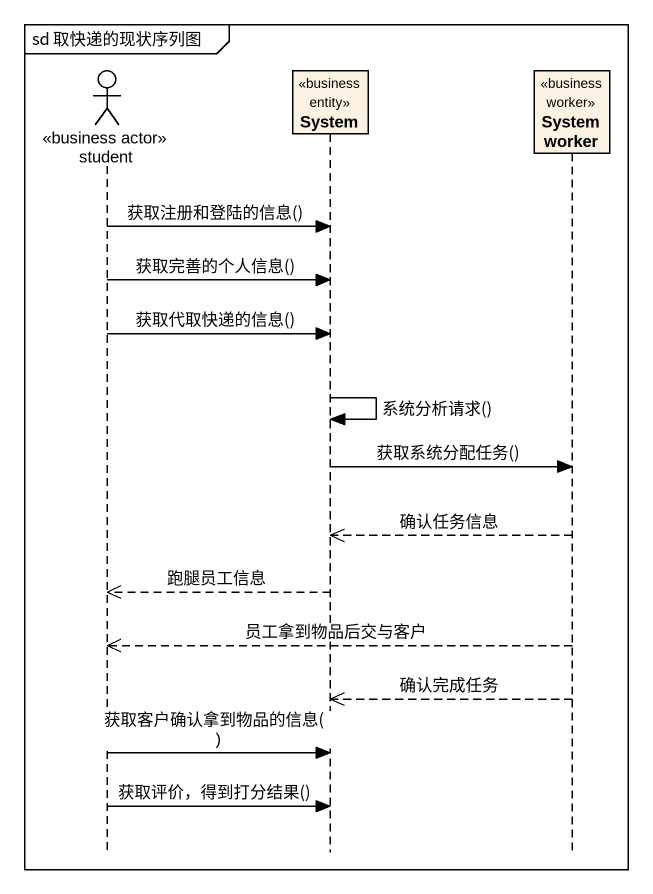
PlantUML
@startuml
mainframe sd 取快递的现状序列图
hide footbox
actor student <<business actor>>
participant System <<business entity>>
participant Systemworker <<business worker>>

student -> System : 获取注册和登陆的信息()
student -> System : 获取完善的个人信息()
student -> System : 获取代取快递的信息()
System -> System : 系统分析请求()
System -> Systemworker : 获取系统分配任务()
Systemworker -->> System : 确认任务信息
System -->> student : 跑腿员工信息
Systemworker -->> student : 员工拿到物品后交与客户
Systemworker -->> System : 确认完成任务
student -> System : 获取客户确认拿到物品的信息()
student -> System : 获取评价，得到打分结果()
@enduml
